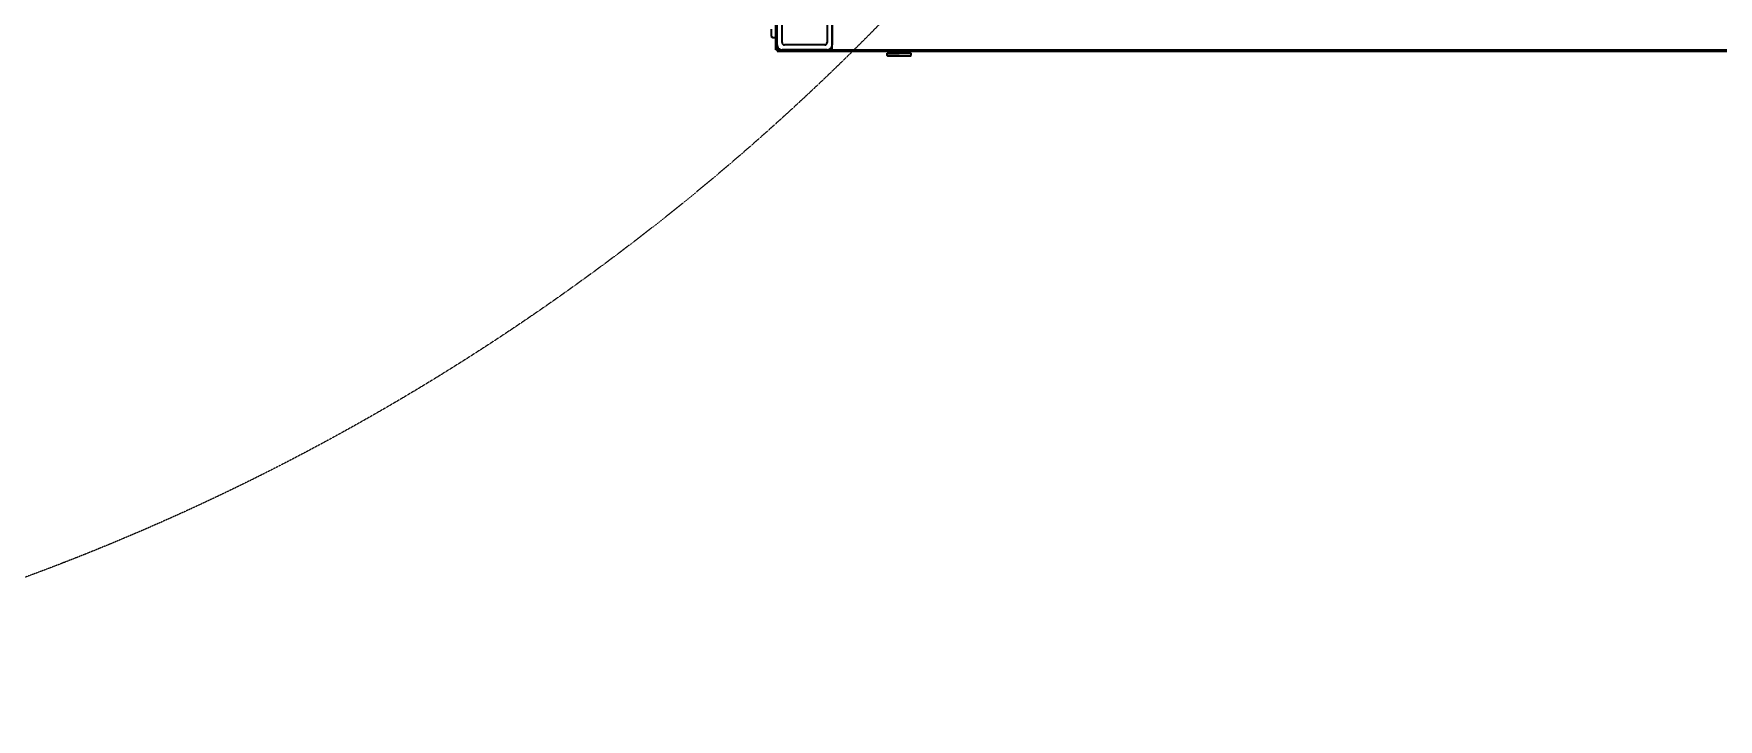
# Model space of a CAD drawing. Header units: inches. Extents: x 185496 to 352137, y 107182 to 179410.
# Drawn here: x 236488 to 237868, y 164806 to 165368 of the extents above; entities that cross this region are included whole.
import ezdxf

# ---------------------------------------------------------------- set-up
doc = ezdxf.new("R2010")
doc.units = ezdxf.units.IN
doc.header["$MEASUREMENT"] = 0
doc.linetypes.add('DASH', pattern=[0.35, 0.25, -0.1])

# ---------------------------------------------------------------- blocks, each defined once
blk = doc.blocks.new('liaojia')
at = {"color": 7, "lineweight": 35}
for p, q in [((800186.3, -280753.7), (800186.3, -279353.7)), ((800187.3, -280753.7), (800187.3, -279353.7)), ((800186.3, -280708.7), (800186.3, -279398.7)), ((800186.3, -280754.7), (799086.3, -280754.7))]:
    blk.add_line(p, q, dxfattribs=at)
at = {"color": 7, "lineweight": 35, "ltscale": 0.000497055}
for p, q in [((800187.5, -280645), (800187.3, -280645)), ((800187.5, -280662.5), (800187.3, -280662.5))]:
    blk.add_line(p, q, dxfattribs=at)
at = {"color": 7, "lineweight": 35, "ltscale": 0.021875}
for p, q in [((800187.5, -280653.7), (800187.5, -280645)), ((800187.5, -280662.5), (800187.5, -280653.7))]:
    blk.add_line(p, q, dxfattribs=at)
at = {"color": 7, "lineweight": 35, "ltscale": 0.00375}
for p, q in [((800189, -280646.3), (800187.5, -280646.3)), ((800189, -280661.2), (800187.5, -280661.2))]:
    blk.add_line(p, q, dxfattribs=at)
at = {"color": 7, "lineweight": 35, "ltscale": 0.0245}
for p, q in [((800189, -280643.9), (800189, -280653.7)), ((800189, -280663.5), (800189, -280653.7)), ((800190.9, -280653.7), (800190.9, -280643.9)), ((800190.9, -280663.5), (800190.9, -280653.7))]:
    blk.add_line(p, q, dxfattribs=at)
at = {"color": 7, "lineweight": 35, "ltscale": 0.00475}
for p, q in [((800190.9, -280643.9), (800189, -280643.9)), ((800190.9, -280663.5), (800189, -280663.5))]:
    blk.add_line(p, q, dxfattribs=at)
at = {"color": 7, "lineweight": 35, "ltscale": 0.001061}
for p, q in [((800191.2, -280644.2), (800190.9, -280643.9)), ((800191.2, -280663.2), (800190.9, -280663.5))]:
    blk.add_line(p, q, dxfattribs=at)
at = {"color": 7, "lineweight": 35, "ltscale": 0.02375}
for p, q in [((800191.2, -280653.7), (800191.2, -280644.2)), ((800191.2, -280663.2), (800191.2, -280653.7))]:
    blk.add_line(p, q, dxfattribs=at)
at = {"color": 7, "lineweight": 35, "ltscale": 0.0925}
for p, q in [((800182.3, -280708.7), (800145.3, -280708.7)), ((800145.3, -280708.7), (800182.3, -280708.7)), ((800186.3, -280712.7), (800186.3, -280749.7)), ((800182.3, -280753.7), (800145.3, -280753.7))]:
    blk.add_line(p, q, dxfattribs=at)
at = {"color": 7, "lineweight": 35, "ltscale": 0.01}
blk.add_line((800186.3, -280708.7), (800182.3, -280708.7), dxfattribs=at)
at = {"color": 7, "lineweight": 35, "ltscale": 0.000317764}
blk.add_line((800183.3, -280708.9), (800183.3, -280708.7), dxfattribs=at)
at = {"color": 7, "lineweight": 35, "ltscale": 0.0825}
for p, q in [((800147.3, -280712.7), (800180.3, -280712.7)), ((800182.3, -280714.7), (800182.3, -280747.7)), ((800180.3, -280749.7), (800147.3, -280749.7))]:
    blk.add_line(p, q, dxfattribs=at)
at = {"color": 7, "lineweight": 35, "ltscale": 0.002228}
blk.add_line((800182, -280748.8), (800181.3, -280749.4), dxfattribs=at)
at = {"color": 7, "lineweight": 35, "ltscale": 0.112498}
blk.add_line((800186.3, -280753.7), (800141.3, -280753.7), dxfattribs=at)
at = {"color": 7, "lineweight": 35, "ltscale": 0.014991}
blk.add_line((800169.5, -280758.6), (800175.5, -280758.6), dxfattribs=at)
at = {"color": 7, "lineweight": 35, "ltscale": 0.004019}
blk.add_line((800175.5, -280758.6), (800176.3, -280757.2), dxfattribs=at)
at = {"color": 7, "lineweight": 35, "ltscale": 0.003235}
blk.add_line((800176.3, -280756), (800176.3, -280754.7), dxfattribs=at)
at = {"color": 7, "lineweight": 35, "ltscale": 0.003015}
blk.add_line((800176.3, -280757.2), (800176.3, -280756), dxfattribs=at)
at = {"color": 7, "lineweight": 35, "ltscale": 0.0025}
for q in [(800186.3, -280754.7), (800187.3, -280753.7)]:
    blk.add_line((800186.3, -280753.7), q, dxfattribs=at)
at = {"color": 7, "lineweight": 35}
blk.add_lwpolyline([(800175.5, -280758.6), (800175.9, -280757.8), (800176.1, -280757.3), (800176.2, -280756.8), (800176.3, -280756.4), (800176.3, -280756)], dxfattribs=at)
for centre, radius, start, end in [((800182.3, -280712.7), 4, 0, 90), ((800180.3, -280714.7), 2, 0, 90), ((800180.3, -280747.7), 2, 270, 0), ((800182.3, -280749.7), 4, 270, 0), ((800172.1, -280756), 4.23, 0.3647, 18.2103)]:
    blk.add_arc(centre, radius, start, end, dxfattribs=at)

msp = doc.modelspace()

# ---------------------------------------------------------------- linework, layer by layer
at = {"color": 5, "linetype": 'DASH'}
msp.add_circle((235825, 166706.46, 276290.76), 1900, dxfattribs=at)

# ---------------------------------------------------------------- block references
at = {"color": 30, "rotation": 270}
msp.add_blockref('liaojia', (517850.65, 965540.76, 276290.76), dxfattribs=at)

doc.saveas('drawing.dxf')
